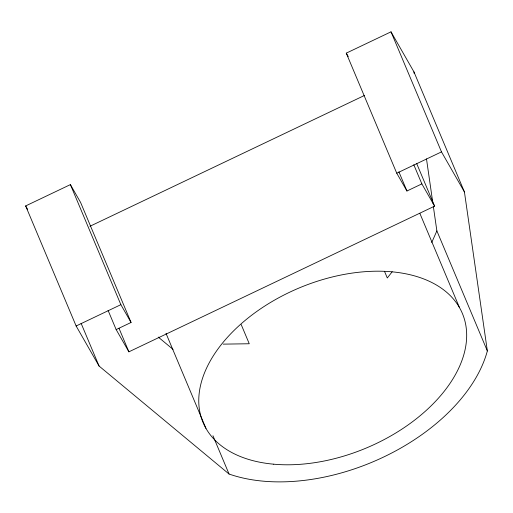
<?xml version="1.0" encoding="UTF-8"?>
<svg xmlns="http://www.w3.org/2000/svg" width="513" height="513" viewBox="0 0 513 513"><rect width="100%" height="100%" fill="white"/><g stroke="black" fill="none" stroke-linecap="round" stroke-linejoin="round"><path stroke-width="0.77" d="M431.741 242.489L436.871 230.888L433.331 206.367M392.201 271.762L387.296 277.975L384.513 271.345M116.15 329.577L128.891 351.828L434.601 206.149L421.859 183.898L406.944 191.009L396.748 173.208L346.269 53.147L391.009 31.832L413.946 71.878L464.425 191.939L487.35 350.95A165.481 102.093 -22.8 0 1 229.054 474.031L99.067 366.038L76.129 325.986L25.65 205.931L70.39 184.609L80.579 202.411L131.065 322.472L116.15 329.577L108.096 310.423M89.974 226.259L364.608 95.392M76.129 325.986L120.869 304.671L131.065 322.472M396.748 173.208L441.488 151.886L464.425 191.939M223.245 344.133L249.26 343.755L241.213 324.601M158.248 337.079L173.035 349.366M346.269 53.147L348.231 56.571M25.65 205.931L27.625 209.381M391.009 31.832L441.488 151.886M416.639 163.429L434.601 206.149M413.805 164.75L421.859 183.898M436.871 230.888L487.35 350.95M419.833 213.305L459.475 307.588M398.896 171.855L406.944 191.009M212.953 435.729L229.054 474.031M166.013 333.373L205.963 428.393M70.39 184.609L120.869 304.671M118.984 328.256L128.891 351.828M81.105 323.318L99.067 366.038M413.946 71.878L414.171 73.462M426.489 158.902L432.876 203.199M273.724 464.194A140.658 86.78 -22.8 0 0 466.368 329.224A140.658 86.78 -22.8 0 0 258.058 310.551A140.658 86.78 -22.8 0 0 273.724 464.194"/></g></svg>
